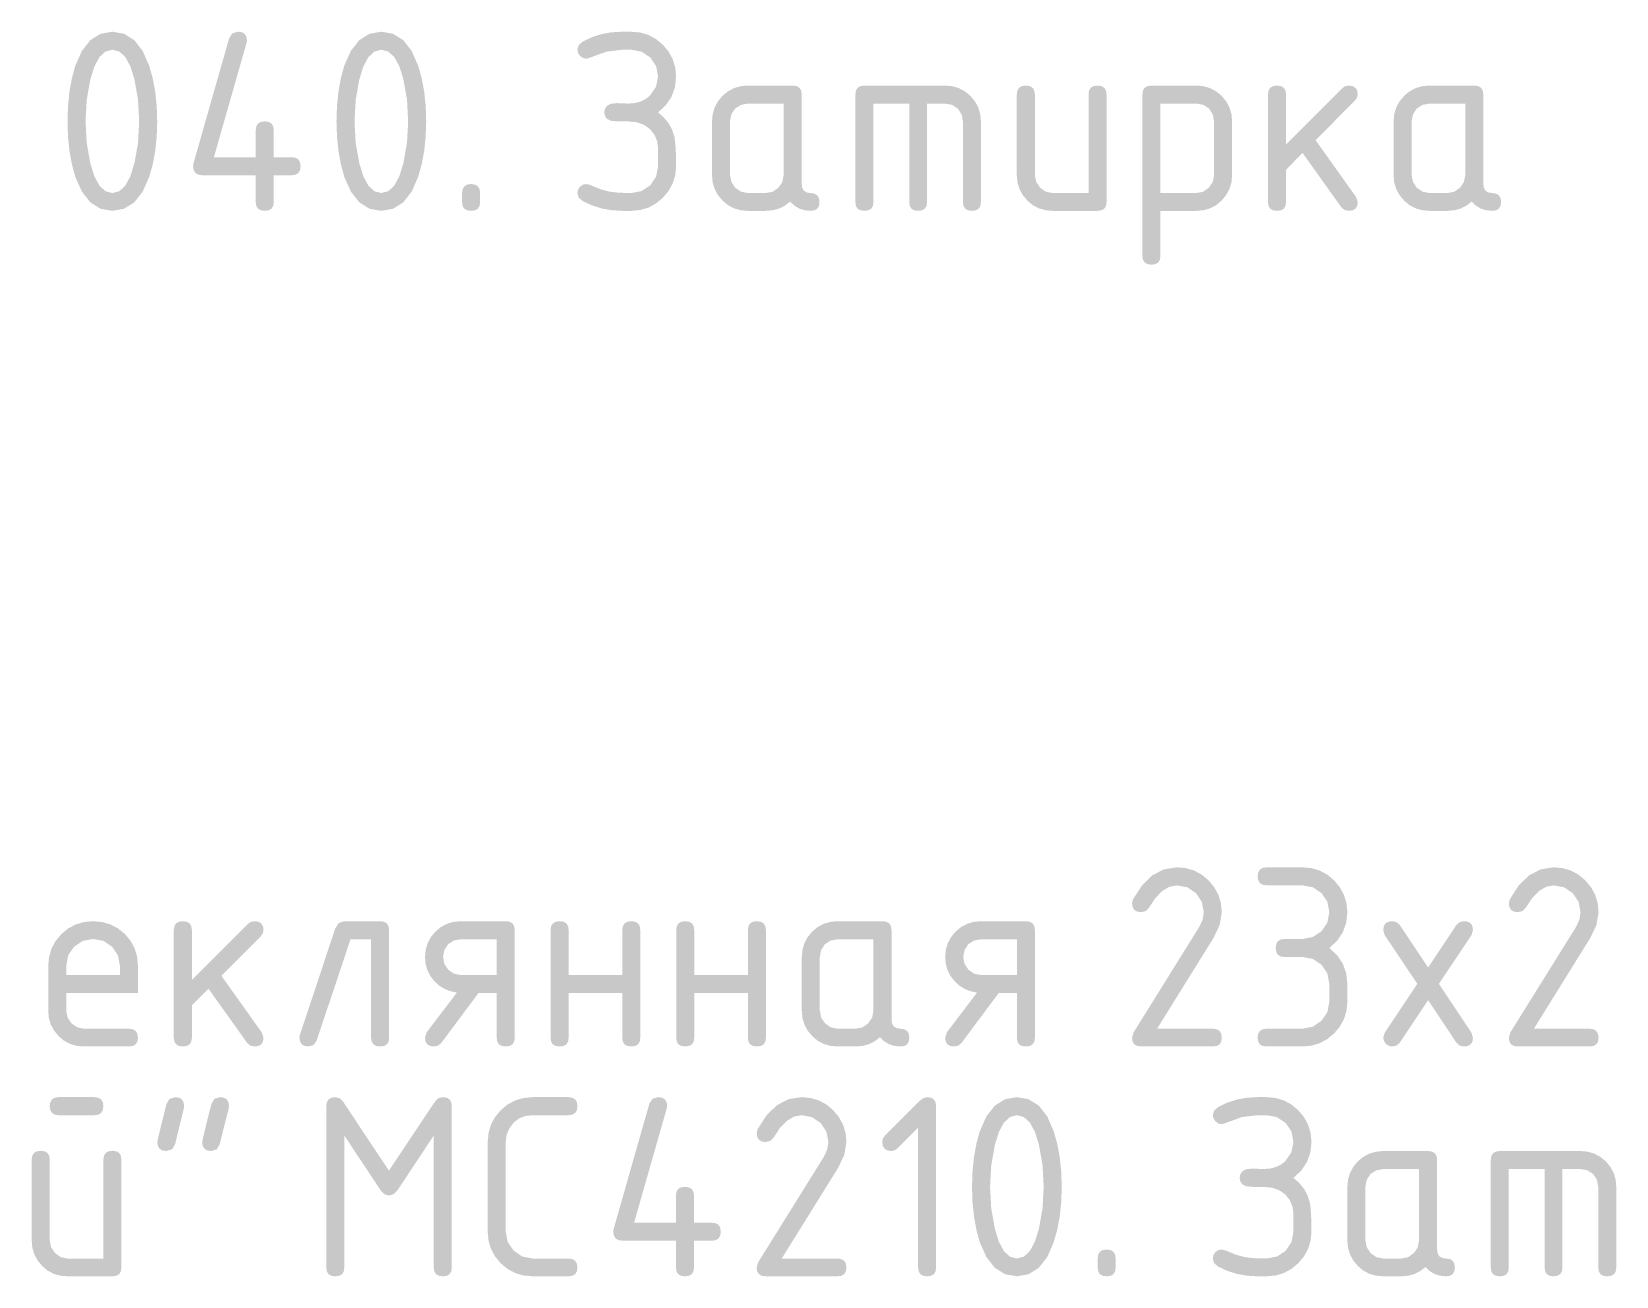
# Model space of a CAD drawing. Header units: millimetres. Extents: x 0 to 1189, y 0 to 841.
# Drawn here: x 1035.3 to 1062.07, y 728.25 to 749.27 of the extents above; entities that cross this region are included whole.
import ezdxf

# ---------------------------------------------------------------- set-up
doc = ezdxf.new("R2010")
doc.units = ezdxf.units.MM

msp = doc.modelspace()

# ---------------------------------------------------------------- hatches: boundary and pattern name
h = msp.add_hatch(color=7)
h.paths.add_polyline_path([(1037.116566, 747.757231), (1037.096998, 748.123927), (1037.036089, 748.468298), (1036.967712, 748.687484), (1036.883057, 748.843469), (1036.781763, 748.936719), (1036.663467, 748.967699), (1036.546799, 748.93665), (1036.445324, 748.842918), (1036.359765, 748.685624), (1036.290845, 748.463889), (1036.229936, 748.118414), (1036.210368, 747.757231), (1036.229936, 747.394118), (1036.290845, 747.050021), (1036.359222, 746.830147), (1036.443877, 746.672646), (1036.545171, 746.57788), (1036.663467, 746.546211), (1036.781763, 746.57788), (1036.883057, 746.672646), (1036.967712, 746.830147), (1037.036089, 747.050021), (1037.096998, 747.394118)])
h.paths.add_polyline_path([(1037.421388, 747.757231), (1037.412681, 747.49611), (1037.386868, 747.252869), (1037.344416, 747.027818), (1037.285789, 746.821267), (1037.174986, 746.569034), (1037.033539, 746.389252), (1036.862637, 746.28161), (1036.663467, 746.245798), (1036.462601, 746.28161), (1036.291397, 746.389252), (1036.149545, 746.569034), (1036.036735, 746.821267), (1035.980658, 747.027818), (1035.939515, 747.252869), (1035.914185, 747.49611), (1035.905546, 747.757231), (1035.914185, 748.02066), (1035.939515, 748.265175), (1035.980658, 748.490674), (1036.036735, 748.697053), (1036.149545, 748.949518), (1036.291397, 749.129274), (1036.462601, 749.236787), (1036.663467, 749.272521), (1036.862637, 749.236787), (1037.033539, 749.129274), (1037.174986, 748.949518), (1037.285789, 748.697053), (1037.344416, 748.488814), (1037.386868, 748.263522), (1037.412681, 748.02004)])
h = msp.add_hatch(color=7)
h.dxf.hatch_style = 2
h.paths.add_polyline_path([(1038.027224, 746.99931), (1038.031633, 747.041753), (1038.636868, 749.16283), (1038.690542, 749.244547), (1038.785145, 749.272521), (1038.851704, 749.263013), (1038.899246, 749.234488), (1038.927772, 749.186945), (1038.93728, 749.120386), (1038.929012, 749.077942), (1038.378899, 747.151996), (1039.085557, 747.151996), (1039.085557, 747.608954), (1039.095074, 747.67491), (1039.12366, 747.721126), (1039.171366, 747.748325), (1039.238244, 747.757231), (1039.304803, 747.748325), (1039.352345, 747.721126), (1039.380871, 747.67491), (1039.390379, 747.608954), (1039.390379, 747.151996), (1039.695201, 747.151996), (1039.75953, 747.142402), (1039.805926, 747.113687), (1039.83403, 747.065955), (1039.843478, 746.99931), (1039.83403, 746.93275), (1039.805926, 746.885208), (1039.75953, 746.856683), (1039.695201, 746.847174), (1039.390379, 746.847174), (1039.390379, 746.394075), (1039.380871, 746.327886), (1039.352345, 746.281696), (1039.304803, 746.254626), (1039.238244, 746.245798), (1039.171366, 746.254626), (1039.12366, 746.281696), (1039.095074, 746.327886), (1039.085557, 746.394075), (1039.085557, 746.847174), (1038.17991, 746.847174), (1038.113032, 746.856683), (1038.065326, 746.885208), (1038.036741, 746.93275)])
h = msp.add_hatch(color=7)
h.paths.add_polyline_path([(1041.660629, 747.757231), (1041.641061, 748.123927), (1041.580152, 748.468298), (1041.511775, 748.687484), (1041.42712, 748.843469), (1041.325826, 748.936719), (1041.20753, 748.967699), (1041.090862, 748.93665), (1040.989387, 748.842918), (1040.903828, 748.685624), (1040.834908, 748.463889), (1040.773999, 748.118414), (1040.754431, 747.757231), (1040.773999, 747.394118), (1040.834908, 747.050021), (1040.903285, 746.830147), (1040.98794, 746.672646), (1041.089234, 746.57788), (1041.20753, 746.546211), (1041.325826, 746.57788), (1041.42712, 746.672646), (1041.511775, 746.830147), (1041.580152, 747.050021), (1041.641061, 747.394118)])
h.paths.add_polyline_path([(1041.965451, 747.757231), (1041.956744, 747.49611), (1041.930931, 747.252869), (1041.888479, 747.027818), (1041.829852, 746.821267), (1041.719049, 746.569034), (1041.577602, 746.389252), (1041.4067, 746.28161), (1041.20753, 746.245798), (1041.006664, 746.28161), (1040.83546, 746.389252), (1040.693608, 746.569034), (1040.580798, 746.821267), (1040.524721, 747.027818), (1040.483578, 747.252869), (1040.458248, 747.49611), (1040.449609, 747.757231), (1040.458248, 748.02066), (1040.483578, 748.265175), (1040.524721, 748.490674), (1040.580798, 748.697053), (1040.693608, 748.949518), (1040.83546, 749.129274), (1041.006664, 749.236787), (1041.20753, 749.272521), (1041.4067, 749.236787), (1041.577602, 749.129274), (1041.719049, 748.949518), (1041.829852, 748.697053), (1041.888479, 748.488814), (1041.930931, 748.263522), (1041.956744, 748.02004)])
h = msp.add_hatch(color=7)
h.dxf.hatch_style = 2
h.paths.add_polyline_path([(1045.277341, 748.967699), (1045.01007, 748.935384), (1044.739906, 748.83651), (1044.672106, 748.815564), (1044.614435, 748.827553), (1044.566273, 748.861866), (1044.531684, 748.913336), (1044.51942, 748.967699), (1044.541744, 749.045214), (1044.608716, 749.103298), (1044.760163, 749.177876), (1044.922358, 749.230698), (1045.094888, 749.262126), (1045.277341, 749.272521), (1045.429476, 749.272521), (1045.579665, 749.259008), (1045.718588, 749.218158), (1045.84635, 749.149506), (1045.963052, 749.052587), (1046.060661, 748.935737), (1046.130829, 748.807365), (1046.173195, 748.667106), (1046.187397, 748.5146), (1046.168371, 748.336162), (1046.11126, 748.175603), (1046.016012, 748.033234), (1045.882575, 747.909366), (1045.980898, 747.822248), (1046.059791, 747.725467), (1046.11884, 747.619074), (1046.157631, 747.50312), (1046.169491, 747.426183), (1046.178922, 747.316327), (1046.185149, 747.173916), (1046.187397, 746.99931), (1046.173195, 746.849353), (1046.130829, 746.710404), (1046.060661, 746.582513), (1045.963052, 746.465733), (1045.84635, 746.369047), (1045.718588, 746.300369), (1045.579665, 746.259389), (1045.429476, 746.245798), (1045.277341, 746.245798), (1045.097369, 746.256134), (1044.925665, 746.287139), (1044.762643, 746.338816), (1044.608716, 746.411163), (1044.541744, 746.470625), (1044.51942, 746.546211), (1044.531684, 746.606086), (1044.566273, 746.656454), (1044.614435, 746.688838), (1044.672106, 746.698897), (1044.739906, 746.68181), (1044.914779, 746.608842), (1045.073942, 746.567708), (1045.22029, 746.552205), (1045.429476, 746.546211), (1045.6049, 746.580179), (1045.751386, 746.6774), (1045.85026, 746.824299), (1045.882575, 746.99931), (1045.882575, 747.304132), (1045.867348, 747.421058), (1045.823595, 747.528476), (1045.744892, 747.628634), (1045.642934, 747.700111), (1045.518032, 747.742959), (1045.370496, 747.757231), (1045.277341, 747.757231), (1045.192453, 747.757231), (1045.085242, 747.76729), (1045.019372, 747.799674), (1044.984783, 747.849559), (1044.972519, 747.909366), (1044.984783, 747.969242), (1045.019372, 748.019609), (1045.082555, 748.053922), (1045.184185, 748.065911), (1045.272931, 748.062053), (1045.374906, 748.057643), (1045.488232, 748.06635), (1045.587813, 748.092163), (1045.673957, 748.134615), (1045.746976, 748.193242), (1045.848262, 748.341312), (1045.882575, 748.5146), (1045.85026, 748.690025), (1045.751386, 748.83651), (1045.603247, 748.935384), (1045.429476, 748.967699)])
h = msp.add_hatch(color=7)
h.paths.add_polyline_path([(1048.004589, 748.057643), (1047.399354, 748.057643), (1047.281601, 748.03587), (1047.183278, 747.972756), (1047.120164, 747.874502), (1047.098391, 747.757231), (1047.098391, 746.851033), (1047.120715, 746.735415), (1047.187688, 746.635508), (1047.285459, 746.568535), (1047.399354, 746.546211), (1047.703625, 746.546211), (1047.819174, 746.568535), (1047.915292, 746.635508), (1047.982265, 746.733762), (1048.004589, 746.851033)])
h.paths.add_polyline_path([(1048.609823, 746.394075), (1048.600375, 746.327886), (1048.572272, 746.281696), (1048.525875, 746.254626), (1048.461546, 746.245798), (1048.359149, 746.255376), (1048.26745, 746.284383), (1048.185982, 746.333235), (1048.114281, 746.402343), (1048.024613, 746.333235), (1047.926523, 746.284383), (1047.819647, 746.255376), (1047.703625, 746.245798), (1047.399354, 746.245798), (1047.276941, 746.256263), (1047.164606, 746.288173), (1047.062708, 746.342304), (1046.971611, 746.419431), (1046.893795, 746.512449), (1046.838148, 746.614561), (1046.804722, 746.727009), (1046.793569, 746.851033), (1046.793569, 747.757231), (1046.804722, 747.879394), (1046.838148, 747.992048), (1046.893795, 748.095194), (1046.971611, 748.188832), (1047.062708, 748.264099), (1047.164606, 748.318437), (1047.276941, 748.35138), (1047.399354, 748.362465), (1048.156724, 748.362465), (1048.223602, 748.353017), (1048.271308, 748.324913), (1048.299894, 748.278517), (1048.309411, 748.214188), (1048.309411, 746.698897), (1048.318919, 746.632019), (1048.347445, 746.584313), (1048.394987, 746.555728), (1048.461546, 746.546211), (1048.525875, 746.536702), (1048.572272, 746.508177), (1048.600375, 746.460634)])
h = msp.add_hatch(color=7)
h.dxf.hatch_style = 2
h.paths.add_polyline_path([(1049.368641, 748.362465), (1050.731796, 748.362465), (1050.85327, 748.35138), (1050.964409, 748.318437), (1051.066039, 748.264099), (1051.158988, 748.188832), (1051.236804, 748.095194), (1051.292451, 747.992048), (1051.325877, 747.879394), (1051.33703, 747.757231), (1051.33703, 746.394075), (1051.327513, 746.327886), (1051.298928, 746.281696), (1051.251222, 746.254626), (1051.184344, 746.245798), (1051.117785, 746.254626), (1051.070242, 746.281696), (1051.041717, 746.327886), (1051.032208, 746.394075), (1051.032208, 747.757231), (1051.010435, 747.874502), (1050.947321, 747.972756), (1050.849067, 748.037524), (1050.731796, 748.057643), (1050.426974, 748.057643), (1050.426974, 746.394075), (1050.417457, 746.327886), (1050.388871, 746.281696), (1050.341165, 746.254626), (1050.274287, 746.245798), (1050.210191, 746.254626), (1050.163769, 746.281696), (1050.135536, 746.327886), (1050.12601, 746.394075), (1050.12601, 748.057643), (1049.520776, 748.057643), (1049.520776, 746.394075), (1049.511268, 746.327886), (1049.482742, 746.281696), (1049.4352, 746.254626), (1049.368641, 746.245798), (1049.301763, 746.254626), (1049.254057, 746.281696), (1049.225471, 746.327886), (1049.215954, 746.394075), (1049.215954, 748.214188), (1049.225471, 748.278517), (1049.254057, 748.324913), (1049.301763, 748.353017)])
h = msp.add_hatch(color=7)
h.dxf.hatch_style = 2
h.paths.add_polyline_path([(1053.459124, 748.214188), (1053.459124, 746.394075), (1053.449607, 746.327886), (1053.421022, 746.281696), (1053.373316, 746.254626), (1053.306438, 746.245798), (1052.549068, 746.245798), (1052.426655, 746.256263), (1052.314319, 746.288173), (1052.212422, 746.342304), (1052.121325, 746.419431), (1052.043509, 746.512449), (1051.987862, 746.614561), (1051.954436, 746.727009), (1051.943282, 746.851033), (1051.943282, 748.214188), (1051.952799, 748.278517), (1051.981385, 748.324913), (1052.029091, 748.353017), (1052.095969, 748.362465), (1052.162528, 748.353017), (1052.21007, 748.324913), (1052.238596, 748.278517), (1052.248104, 748.214188), (1052.248104, 746.851033), (1052.270429, 746.735415), (1052.337401, 746.635508), (1052.435173, 746.568535), (1052.549068, 746.546211), (1053.154302, 746.546211), (1053.154302, 748.214188), (1053.163811, 748.278517), (1053.192336, 748.324913), (1053.239878, 748.353017), (1053.306438, 748.362465), (1053.373316, 748.353017), (1053.421022, 748.324913), (1053.449607, 748.278517)])
h = msp.add_hatch(color=7)
h.paths.add_polyline_path([(1054.06496, 748.214188), (1054.074477, 748.278517), (1054.103063, 748.324913), (1054.150769, 748.353017), (1054.217647, 748.362465), (1054.975016, 748.362465), (1055.097429, 748.35138), (1055.209765, 748.318437), (1055.311663, 748.264099), (1055.402759, 748.188832), (1055.480576, 748.095194), (1055.536222, 747.992048), (1055.569648, 747.879394), (1055.580802, 747.757231), (1055.580802, 746.851033), (1055.569648, 746.72887), (1055.536222, 746.616215), (1055.480576, 746.513069), (1055.402759, 746.419431), (1055.311663, 746.342304), (1055.209765, 746.288173), (1055.097429, 746.256263), (1054.975016, 746.245798), (1054.369782, 746.245798), (1054.369782, 745.484019), (1054.360274, 745.41969), (1054.331748, 745.373293), (1054.284206, 745.34519), (1054.217647, 745.335742), (1054.150769, 745.34519), (1054.103063, 745.373293), (1054.074477, 745.41969), (1054.06496, 745.484019)])
h.paths.add_polyline_path([(1054.369782, 748.057643), (1054.369782, 746.546211), (1054.975016, 746.546211), (1055.090565, 746.568535), (1055.186683, 746.635508), (1055.253656, 746.733762), (1055.27598, 746.851033), (1055.27598, 747.757231), (1055.254207, 747.874502), (1055.191093, 747.972756), (1055.09277, 748.037524), (1054.975016, 748.057643)])
h = msp.add_hatch(color=7)
h.dxf.hatch_style = 2
h.paths.add_polyline_path([(1056.49146, 747.367521), (1057.44396, 748.320021), (1057.490469, 748.352405), (1057.549793, 748.362465), (1057.616671, 748.353017), (1057.664377, 748.324913), (1057.692963, 748.278517), (1057.70248, 748.214188), (1057.690215, 748.156517), (1057.655626, 748.108355), (1056.990861, 747.439731), (1057.672714, 746.482821), (1057.70248, 746.394075), (1057.692963, 746.327886), (1057.664377, 746.281696), (1057.616671, 746.254626), (1057.549793, 746.245798), (1057.476895, 746.261577), (1057.423014, 746.309188), (1056.770926, 747.223654), (1056.49146, 746.94033), (1056.49146, 746.394075), (1056.481951, 746.327886), (1056.453426, 746.281696), (1056.405884, 746.254626), (1056.339324, 746.245798), (1056.272446, 746.254626), (1056.22474, 746.281696), (1056.196155, 746.327886), (1056.186638, 746.394075), (1056.186638, 748.214188), (1056.196155, 748.278517), (1056.22474, 748.324913), (1056.272446, 748.353017), (1056.339324, 748.362465), (1056.405884, 748.353017), (1056.453426, 748.324913), (1056.481951, 748.278517), (1056.49146, 748.214188)])
h = msp.add_hatch(color=7)
h.paths.add_polyline_path([(1059.519335, 748.057643), (1058.914101, 748.057643), (1058.796348, 748.03587), (1058.698025, 747.972756), (1058.63491, 747.874502), (1058.613137, 747.757231), (1058.613137, 746.851033), (1058.635462, 746.735415), (1058.702434, 746.635508), (1058.800206, 746.568535), (1058.914101, 746.546211), (1059.218372, 746.546211), (1059.33392, 746.568535), (1059.430038, 746.635508), (1059.497011, 746.733762), (1059.519335, 746.851033)])
h.paths.add_polyline_path([(1060.12457, 746.394075), (1060.115122, 746.327886), (1060.087018, 746.281696), (1060.040621, 746.254626), (1059.976293, 746.245798), (1059.873896, 746.255376), (1059.782196, 746.284383), (1059.700728, 746.333235), (1059.629027, 746.402343), (1059.53936, 746.333235), (1059.441269, 746.284383), (1059.334394, 746.255376), (1059.218372, 746.245798), (1058.914101, 746.245798), (1058.791688, 746.256263), (1058.679352, 746.288173), (1058.577455, 746.342304), (1058.486358, 746.419431), (1058.408542, 746.512449), (1058.352895, 746.614561), (1058.319469, 746.727009), (1058.308315, 746.851033), (1058.308315, 747.757231), (1058.319469, 747.879394), (1058.352895, 747.992048), (1058.408542, 748.095194), (1058.486358, 748.188832), (1058.577455, 748.264099), (1058.679352, 748.318437), (1058.791688, 748.35138), (1058.914101, 748.362465), (1059.671471, 748.362465), (1059.738349, 748.353017), (1059.786055, 748.324913), (1059.81464, 748.278517), (1059.824157, 748.214188), (1059.824157, 746.698897), (1059.833666, 746.632019), (1059.862191, 746.584313), (1059.909734, 746.555728), (1059.976293, 746.546211), (1060.040621, 746.536702), (1060.087018, 746.508177), (1060.115122, 746.460634)])
h = msp.add_hatch(color=7)
h.dxf.hatch_style = 2
h.paths.add_polyline_path([(1042.571287, 746.546211), (1042.580804, 746.613089), (1042.609389, 746.660795), (1042.657095, 746.68938), (1042.723973, 746.698897), (1042.790533, 746.68938), (1042.838075, 746.660795), (1042.8666, 746.613089), (1042.876109, 746.546211), (1042.876109, 746.394075), (1042.8666, 746.327886), (1042.838075, 746.281696), (1042.790533, 746.254626), (1042.723973, 746.245798), (1042.657095, 746.254626), (1042.609389, 746.281696), (1042.580804, 746.327886), (1042.571287, 746.394075)])
h = msp.add_hatch(color=7)
h.dxf.hatch_style = 2
h.paths.add_polyline_path([(1054.647809, 735.15503), (1054.798385, 735.141516), (1054.938368, 735.100666), (1055.066465, 735.032014), (1055.181385, 734.935095), (1055.278761, 734.818246), (1055.348955, 734.689873), (1055.39145, 734.549615), (1055.40573, 734.397109), (1055.370659, 734.180757), (1055.265721, 733.961098), (1054.313221, 732.428719), (1055.253043, 732.428719), (1055.319921, 732.419211), (1055.367627, 732.390685), (1055.396213, 732.343143), (1055.40573, 732.276584), (1055.396213, 732.210395), (1055.367627, 732.164205), (1055.319921, 732.137135), (1055.253043, 732.128307), (1054.042575, 732.128307), (1053.975697, 732.137135), (1053.927991, 732.164205), (1053.899405, 732.210395), (1053.889888, 732.276584), (1053.915244, 732.365329), (1055.02484, 734.147408), (1055.081891, 734.270812), (1055.100908, 734.397109), (1055.068593, 734.572533), (1054.969719, 734.719019), (1054.82282, 734.817893), (1054.647809, 734.850208), (1054.520719, 734.826428), (1054.399624, 734.755054), (1054.28411, 734.636035), (1054.173764, 734.469318), (1054.119125, 734.41585), (1054.042575, 734.397109), (1053.975697, 734.406703), (1053.927991, 734.435418), (1053.899405, 734.48315), (1053.889888, 734.549795), (1053.902566, 734.608776), (1054.055985, 734.847839), (1054.230746, 735.018535), (1054.427728, 735.120915)])
h = msp.add_hatch(color=7)
h.dxf.hatch_style = 2
h.paths.add_polyline_path([(1056.769632, 733.639739), (1056.464809, 733.639739), (1056.400481, 733.649248), (1056.354084, 733.677773), (1056.325981, 733.725315), (1056.316533, 733.791874), (1056.325981, 733.858752), (1056.354084, 733.906458), (1056.400481, 733.935044), (1056.464809, 733.944561), (1056.769632, 733.944561), (1056.944642, 733.978323), (1057.091541, 734.07575), (1057.190415, 734.222167), (1057.22273, 734.397109), (1057.190415, 734.572533), (1057.091541, 734.719019), (1056.944642, 734.817893), (1056.769632, 734.850208), (1056.164397, 734.850208), (1056.097519, 734.859725), (1056.049813, 734.888311), (1056.021228, 734.936017), (1056.011711, 735.002894), (1056.021228, 735.069454), (1056.049813, 735.116996), (1056.097519, 735.145521), (1056.164397, 735.15503), (1056.769632, 735.15503), (1056.920208, 735.141516), (1057.060191, 735.100666), (1057.188288, 735.032014), (1057.303208, 734.935095), (1057.400584, 734.817703), (1057.470777, 734.688426), (1057.513273, 734.547987), (1057.527553, 734.397109), (1057.508449, 734.21867), (1057.451209, 734.058111), (1057.355935, 733.915743), (1057.22273, 733.791874), (1057.355935, 733.668239), (1057.451209, 733.525844), (1057.508449, 733.365156), (1057.527553, 733.18664), (1057.527553, 732.881818), (1057.513273, 732.731862), (1057.470777, 732.592912), (1057.400584, 732.465022), (1057.303208, 732.348242), (1057.186428, 732.251555), (1057.058537, 732.182877), (1056.919588, 732.141898), (1056.769632, 732.128307), (1056.164397, 732.128307), (1056.097519, 732.137135), (1056.049813, 732.164205), (1056.021228, 732.210395), (1056.011711, 732.276584), (1056.021228, 732.343143), (1056.049813, 732.390685), (1056.097519, 732.419211), (1056.164397, 732.428719), (1056.769632, 732.428719), (1056.944642, 732.463239), (1057.091541, 732.564318), (1057.190415, 732.709357), (1057.22273, 732.886228), (1057.22273, 733.18664), (1057.190415, 733.361651), (1057.091541, 733.50855), (1056.944642, 733.607424)])
h = msp.add_hatch(color=7)
h.dxf.hatch_style = 2
h.paths.add_polyline_path([(1061.013277, 735.15503), (1061.163853, 735.141516), (1061.303836, 735.100666), (1061.431933, 735.032014), (1061.546853, 734.935095), (1061.644229, 734.818246), (1061.714423, 734.689873), (1061.756918, 734.549615), (1061.771198, 734.397109), (1061.736127, 734.180757), (1061.631189, 733.961098), (1060.678689, 732.428719), (1061.618511, 732.428719), (1061.685389, 732.419211), (1061.733095, 732.390685), (1061.761681, 732.343143), (1061.771198, 732.276584), (1061.761681, 732.210395), (1061.733095, 732.164205), (1061.685389, 732.137135), (1061.618511, 732.128307), (1060.408042, 732.128307), (1060.341164, 732.137135), (1060.293459, 732.164205), (1060.264873, 732.210395), (1060.255356, 732.276584), (1060.280712, 732.365329), (1061.390308, 734.147408), (1061.447359, 734.270812), (1061.466376, 734.397109), (1061.434061, 734.572533), (1061.335186, 734.719019), (1061.188288, 734.817893), (1061.013277, 734.850208), (1060.886187, 734.826428), (1060.765092, 734.755054), (1060.649578, 734.636035), (1060.539232, 734.469318), (1060.484592, 734.41585), (1060.408042, 734.397109), (1060.341164, 734.406703), (1060.293459, 734.435418), (1060.264873, 734.48315), (1060.255356, 734.549795), (1060.268034, 734.608776), (1060.421452, 734.847839), (1060.596214, 735.018535), (1060.793195, 735.120915)])
h = msp.add_hatch(color=7)
h.paths.add_polyline_path([(1036.33758, 733.944561), (1036.16257, 733.912246), (1036.015671, 733.813372), (1035.916797, 733.666473), (1035.884482, 733.491462), (1035.884482, 733.338776), (1036.790679, 733.338776), (1036.790679, 733.491462), (1036.758364, 733.666473), (1036.65949, 733.813372), (1036.512591, 733.912246)])
h.paths.add_polyline_path([(1035.884482, 733.034505), (1035.884482, 732.733541), (1035.906806, 732.617924), (1035.973778, 732.518016), (1036.07155, 732.451043), (1036.185445, 732.428719), (1036.942815, 732.428719), (1037.009693, 732.419211), (1037.057399, 732.390685), (1037.085984, 732.343143), (1037.095501, 732.276584), (1037.085984, 732.210395), (1037.057399, 732.164205), (1037.009693, 732.137135), (1036.942815, 732.128307), (1036.185445, 732.128307), (1036.063032, 732.138771), (1035.950696, 732.170681), (1035.848799, 732.224812), (1035.757702, 732.30194), (1035.679886, 732.394957), (1035.624239, 732.49707), (1035.590813, 732.609518), (1035.579659, 732.733541), (1035.579659, 733.487052), (1035.593259, 733.639558), (1035.634299, 733.779817), (1035.70314, 733.908189), (1035.800146, 734.025039), (1035.916676, 734.121725), (1036.044885, 734.190403), (1036.185083, 734.231383), (1036.33758, 734.244973), (1036.490078, 734.231443), (1036.630276, 734.190885), (1036.758485, 734.123353), (1036.875015, 734.028897), (1036.972021, 733.912367), (1037.040862, 733.784157), (1037.081902, 733.643959), (1037.095501, 733.491462), (1037.095501, 733.034505)])
h = msp.add_hatch(color=7)
h.dxf.hatch_style = 2
h.paths.add_polyline_path([(1038.006304, 733.25003), (1038.958804, 734.20253), (1039.005313, 734.234914), (1039.064637, 734.244973), (1039.131515, 734.235525), (1039.179221, 734.207422), (1039.207807, 734.161025), (1039.217324, 734.096697), (1039.20506, 734.039026), (1039.170471, 733.990863), (1038.505705, 733.322239), (1039.187558, 732.365329), (1039.217324, 732.276584), (1039.207807, 732.210395), (1039.179221, 732.164205), (1039.131515, 732.137135), (1039.064637, 732.128307), (1038.991739, 732.144085), (1038.937858, 732.191697), (1038.28577, 733.106163), (1038.006304, 732.822838), (1038.006304, 732.276584), (1037.996796, 732.210395), (1037.96827, 732.164205), (1037.920728, 732.137135), (1037.854169, 732.128307), (1037.787291, 732.137135), (1037.739585, 732.164205), (1037.710999, 732.210395), (1037.701482, 732.276584), (1037.701482, 734.096697), (1037.710999, 734.161025), (1037.739585, 734.207422), (1037.787291, 734.235525), (1037.854169, 734.244973), (1037.920728, 734.235525), (1037.96827, 734.207422), (1037.996796, 734.161025), (1038.006304, 734.096697)])
h = msp.add_hatch(color=7)
h.dxf.hatch_style = 2
h.paths.add_polyline_path([(1040.581226, 734.244973), (1041.18646, 734.244973), (1041.253338, 734.235525), (1041.301044, 734.207422), (1041.32963, 734.161025), (1041.339147, 734.096697), (1041.339147, 732.276584), (1041.32963, 732.210395), (1041.301044, 732.164205), (1041.253338, 732.137135), (1041.18646, 732.128307), (1041.119901, 732.137135), (1041.072359, 732.164205), (1041.043833, 732.210395), (1041.034325, 732.276584), (1041.034325, 733.940151), (1040.687059, 733.940151), (1040.115449, 732.22973), (1040.064737, 732.153594), (1039.975991, 732.128307), (1039.909113, 732.137815), (1039.861407, 732.166341), (1039.832822, 732.213883), (1039.823305, 732.280442), (1039.832124, 732.327295), (1040.42909, 734.122052), (1040.489035, 734.215346)])
h = msp.add_hatch(color=7)
h.paths.add_polyline_path([(1042.483113, 733.038363), (1042.372758, 733.062479), (1042.27124, 733.103131), (1042.179334, 733.161146), (1042.097814, 733.237352), (1042.030936, 733.32658), (1041.98323, 733.422836), (1041.954644, 733.526947), (1041.945127, 733.639739), (1041.956281, 733.761902), (1041.989707, 733.874557), (1042.045354, 733.977703), (1042.12317, 734.071341), (1042.214267, 734.146607), (1042.316164, 734.200945), (1042.4285, 734.233889), (1042.550913, 734.244973), (1043.308283, 734.244973), (1043.375161, 734.235525), (1043.422867, 734.207422), (1043.451452, 734.161025), (1043.460969, 734.096697), (1043.460969, 732.276584), (1043.451452, 732.210395), (1043.422867, 732.164205), (1043.375161, 732.137135), (1043.308283, 732.128307), (1043.241723, 732.137135), (1043.194181, 732.164205), (1043.165656, 732.210395), (1043.156147, 732.276584), (1043.156147, 733.034505), (1042.851325, 733.034505), (1042.220184, 732.187838), (1042.165407, 732.142156), (1042.097814, 732.128307), (1042.030936, 732.137135), (1041.98323, 732.164205), (1041.954644, 732.210395), (1041.945127, 732.276584), (1041.974893, 732.369739)])
h.paths.add_polyline_path([(1042.249949, 733.639739), (1042.272274, 733.523639), (1042.339246, 733.423663), (1042.437018, 733.357172), (1042.550913, 733.334917), (1043.156147, 733.334917), (1043.156147, 733.940151), (1042.550913, 733.940151), (1042.43316, 733.918378), (1042.334837, 733.855264), (1042.271722, 733.75701)])
h = msp.add_hatch(color=7)
h.dxf.hatch_style = 2
h.paths.add_polyline_path([(1044.371772, 733.034505), (1044.371772, 732.276584), (1044.362264, 732.210395), (1044.333738, 732.164205), (1044.286196, 732.137135), (1044.219637, 732.128307), (1044.152759, 732.137135), (1044.105053, 732.164205), (1044.076467, 732.210395), (1044.06695, 732.276584), (1044.06695, 734.096697), (1044.076467, 734.161025), (1044.105053, 734.207422), (1044.152759, 734.235525), (1044.219637, 734.244973), (1044.286196, 734.235525), (1044.333738, 734.207422), (1044.362264, 734.161025), (1044.371772, 734.096697), (1044.371772, 733.338776), (1045.27797, 733.338776), (1045.27797, 734.096697), (1045.287478, 734.161025), (1045.316004, 734.207422), (1045.363546, 734.235525), (1045.430105, 734.244973), (1045.496983, 734.235525), (1045.544689, 734.207422), (1045.573275, 734.161025), (1045.582792, 734.096697), (1045.582792, 732.276584), (1045.573275, 732.210395), (1045.544689, 732.164205), (1045.496983, 732.137135), (1045.430105, 732.128307), (1045.363546, 732.137135), (1045.316004, 732.164205), (1045.287478, 732.210395), (1045.27797, 732.276584), (1045.27797, 733.034505)])
h = msp.add_hatch(color=7)
h.dxf.hatch_style = 2
h.paths.add_polyline_path([(1046.493595, 733.034505), (1046.493595, 732.276584), (1046.484086, 732.210395), (1046.455561, 732.164205), (1046.408018, 732.137135), (1046.341459, 732.128307), (1046.274581, 732.137135), (1046.226875, 732.164205), (1046.19829, 732.210395), (1046.188773, 732.276584), (1046.188773, 734.096697), (1046.19829, 734.161025), (1046.226875, 734.207422), (1046.274581, 734.235525), (1046.341459, 734.244973), (1046.408018, 734.235525), (1046.455561, 734.207422), (1046.484086, 734.161025), (1046.493595, 734.096697), (1046.493595, 733.338776), (1047.399793, 733.338776), (1047.399793, 734.096697), (1047.409301, 734.161025), (1047.437826, 734.207422), (1047.485369, 734.235525), (1047.551928, 734.244973), (1047.618806, 734.235525), (1047.666512, 734.207422), (1047.695098, 734.161025), (1047.704615, 734.096697), (1047.704615, 732.276584), (1047.695098, 732.210395), (1047.666512, 732.164205), (1047.618806, 732.137135), (1047.551928, 732.128307), (1047.485369, 732.137135), (1047.437826, 732.164205), (1047.409301, 732.210395), (1047.399793, 732.276584), (1047.399793, 733.034505)])
h = msp.add_hatch(color=7)
h.paths.add_polyline_path([(1049.521615, 733.940151), (1048.916381, 733.940151), (1048.798627, 733.918378), (1048.700304, 733.855264), (1048.63719, 733.75701), (1048.615417, 733.639739), (1048.615417, 732.733541), (1048.637742, 732.617924), (1048.704714, 732.518016), (1048.802486, 732.451043), (1048.916381, 732.428719), (1049.220652, 732.428719), (1049.3362, 732.451043), (1049.432318, 732.518016), (1049.499291, 732.61627), (1049.521615, 732.733541)])
h.paths.add_polyline_path([(1050.12685, 732.276584), (1050.117401, 732.210395), (1050.089298, 732.164205), (1050.042901, 732.137135), (1049.978573, 732.128307), (1049.876176, 732.137884), (1049.784476, 732.166892), (1049.703008, 732.215743), (1049.631307, 732.284852), (1049.54164, 732.215743), (1049.443549, 732.166892), (1049.336674, 732.137884), (1049.220652, 732.128307), (1048.916381, 732.128307), (1048.793968, 732.138771), (1048.681632, 732.170681), (1048.579735, 732.224812), (1048.488638, 732.30194), (1048.410822, 732.394957), (1048.355175, 732.49707), (1048.321749, 732.609518), (1048.310595, 732.733541), (1048.310595, 733.639739), (1048.321749, 733.761902), (1048.355175, 733.874557), (1048.410822, 733.977703), (1048.488638, 734.071341), (1048.579735, 734.146607), (1048.681632, 734.200945), (1048.793968, 734.233889), (1048.916381, 734.244973), (1049.673751, 734.244973), (1049.740629, 734.235525), (1049.788335, 734.207422), (1049.81692, 734.161025), (1049.826437, 734.096697), (1049.826437, 732.581406), (1049.835946, 732.514528), (1049.864471, 732.466822), (1049.912013, 732.438236), (1049.978573, 732.428719), (1050.042901, 732.419211), (1050.089298, 732.390685), (1050.117401, 732.343143)])
h = msp.add_hatch(color=7)
h.paths.add_polyline_path([(1051.271112, 733.038363), (1051.160757, 733.062479), (1051.059238, 733.103131), (1050.967332, 733.161146), (1050.885812, 733.237352), (1050.818934, 733.32658), (1050.771228, 733.422836), (1050.742643, 733.526947), (1050.733125, 733.639739), (1050.744279, 733.761902), (1050.777705, 733.874557), (1050.833352, 733.977703), (1050.911168, 734.071341), (1051.002265, 734.146607), (1051.104162, 734.200945), (1051.216498, 734.233889), (1051.338911, 734.244973), (1052.096281, 734.244973), (1052.163159, 734.235525), (1052.210865, 734.207422), (1052.23945, 734.161025), (1052.248967, 734.096697), (1052.248967, 732.276584), (1052.23945, 732.210395), (1052.210865, 732.164205), (1052.163159, 732.137135), (1052.096281, 732.128307), (1052.029722, 732.137135), (1051.982179, 732.164205), (1051.953654, 732.210395), (1051.944145, 732.276584), (1051.944145, 733.034505), (1051.639323, 733.034505), (1051.008182, 732.187838), (1050.953405, 732.142156), (1050.885812, 732.128307), (1050.818934, 732.137135), (1050.771228, 732.164205), (1050.742643, 732.210395), (1050.733125, 732.276584), (1050.762891, 732.369739)])
h.paths.add_polyline_path([(1051.037948, 733.639739), (1051.060272, 733.523639), (1051.127244, 733.423663), (1051.225016, 733.357172), (1051.338911, 733.334917), (1051.944145, 733.334917), (1051.944145, 733.940151), (1051.338911, 733.940151), (1051.221158, 733.918378), (1051.122835, 733.855264), (1051.059721, 733.75701)])
h = msp.add_hatch(color=7)
h.dxf.hatch_style = 2
h.paths.add_polyline_path([(1059.073355, 733.18664), (1059.624019, 732.36092), (1059.649375, 732.276584), (1059.639858, 732.210395), (1059.611272, 732.164205), (1059.563566, 732.137135), (1059.496689, 732.128307), (1059.42379, 732.144085), (1059.369909, 732.191697), (1058.891454, 732.911584), (1058.412999, 732.191697), (1058.359118, 732.144085), (1058.28622, 732.128307), (1058.228549, 732.138366), (1058.180386, 732.17075), (1058.145798, 732.220566), (1058.133533, 732.276584), (1058.158889, 732.36092), (1058.709553, 733.18664), (1058.158889, 734.007951), (1058.133533, 734.096697), (1058.14305, 734.161025), (1058.171636, 734.207422), (1058.219342, 734.235525), (1058.28622, 734.244973), (1058.359118, 734.229195), (1058.412999, 734.181584), (1058.891454, 733.461697), (1059.369909, 734.181584), (1059.42379, 734.229195), (1059.496689, 734.244973), (1059.563566, 734.236145), (1059.611272, 734.209076), (1059.639858, 734.162885), (1059.649375, 734.096697), (1059.624019, 734.007951)])
h = msp.add_hatch(color=7)
h.paths.add_polyline_path([(1036.816412, 730.214016), (1036.816412, 728.393903), (1036.806895, 728.327714), (1036.778309, 728.281524), (1036.730603, 728.254454), (1036.663725, 728.245626), (1035.906355, 728.245626), (1035.783942, 728.256091), (1035.671606, 728.288001), (1035.569709, 728.342132), (1035.478612, 728.419259), (1035.400796, 728.512897), (1035.345149, 728.616043), (1035.311723, 728.728697), (1035.30057, 728.850861), (1035.30057, 730.214016), (1035.310087, 730.280894), (1035.338672, 730.3286), (1035.386378, 730.357185), (1035.453256, 730.366703), (1035.519816, 730.357185), (1035.567358, 730.3286), (1035.595883, 730.280894), (1035.605392, 730.214016), (1035.605392, 728.850861), (1035.627716, 728.735725), (1035.694689, 728.639194), (1035.79246, 728.568845), (1035.906355, 728.546038), (1036.51159, 728.546038), (1036.51159, 730.214016), (1036.521098, 730.280894), (1036.549624, 730.3286), (1036.597166, 730.357185), (1036.663725, 730.366703), (1036.730603, 730.357185), (1036.778309, 730.3286), (1036.806895, 730.280894)])
h.paths.add_polyline_path([(1036.358903, 730.967527), (1035.753669, 730.967527), (1035.68934, 730.977044), (1035.642943, 731.00563), (1035.61484, 731.053336), (1035.605392, 731.120214), (1035.61484, 731.186773), (1035.642943, 731.234315), (1035.68934, 731.262841), (1035.753669, 731.272349), (1036.358903, 731.272349), (1036.425781, 731.262841), (1036.473487, 731.234315), (1036.502073, 731.186773), (1036.51159, 731.120214), (1036.502073, 731.053336), (1036.473487, 731.00563), (1036.425781, 730.977044)])
h = msp.add_hatch(color=7)
h.paths.add_polyline_path([(1037.727076, 731.272349), (1037.791405, 731.262901), (1037.837802, 731.234798), (1037.865905, 731.188401), (1037.875353, 731.124072), (1037.870944, 731.086038), (1037.723218, 730.476394), (1037.671197, 730.390818), (1037.574941, 730.362293), (1037.508063, 730.371801), (1037.460357, 730.400327), (1037.431771, 730.447869), (1037.422254, 730.514428), (1037.431832, 730.562238), (1037.460839, 730.685649), (1037.509691, 730.884406), (1037.578799, 731.158248), (1037.629167, 731.243824)])
h.paths.add_polyline_path([(1038.480588, 731.272349), (1038.547466, 731.262901), (1038.595171, 731.234798), (1038.623757, 731.188401), (1038.633274, 731.124072), (1038.628865, 731.08218), (1038.476729, 730.476394), (1038.426844, 730.390818), (1038.332311, 730.362293), (1038.265751, 730.371801), (1038.218209, 730.400327), (1038.189684, 730.447869), (1038.180175, 730.514428), (1038.189753, 730.562238), (1038.21876, 730.685649), (1038.267612, 730.884406), (1038.33672, 731.158248), (1038.386536, 731.243824)])
h = msp.add_hatch(color=7)
h.dxf.hatch_style = 2
h.paths.add_polyline_path([(1042.245612, 731.272349), (1042.31249, 731.262841), (1042.360196, 731.234315), (1042.388782, 731.186773), (1042.398299, 731.120214), (1042.398299, 728.393903), (1042.388782, 728.327714), (1042.360196, 728.281524), (1042.31249, 728.254454), (1042.245612, 728.245626), (1042.179053, 728.254454), (1042.131511, 728.281524), (1042.102985, 728.327714), (1042.093477, 728.393903), (1042.093477, 730.624671), (1041.479423, 729.697527), (1041.41245, 729.631037), (1041.335556, 729.608782), (1041.262726, 729.631037), (1041.196098, 729.697527), (1040.582044, 730.624671), (1040.582044, 728.393903), (1040.572536, 728.327714), (1040.544011, 728.281524), (1040.496468, 728.254454), (1040.429909, 728.245626), (1040.363031, 728.254454), (1040.315325, 728.281524), (1040.286739, 728.327714), (1040.277222, 728.393903), (1040.277222, 731.120214), (1040.286739, 731.186773), (1040.315325, 731.234315), (1040.363031, 731.262841), (1040.429909, 731.272349), (1040.503358, 731.253332), (1040.561098, 731.196282), (1041.335556, 730.032115), (1042.118833, 731.20455), (1042.172921, 731.256019)])
h = msp.add_hatch(color=7)
h.dxf.hatch_style = 2
h.paths.add_polyline_path([(1044.367713, 731.272349), (1044.434591, 731.262841), (1044.482297, 731.234315), (1044.510882, 731.186773), (1044.520399, 731.120214), (1044.510882, 731.053336), (1044.482297, 731.00563), (1044.434591, 730.977044), (1044.367713, 730.967527), (1043.762478, 730.967527), (1043.640212, 730.953945), (1043.533862, 730.912612), (1043.443428, 730.842651), (1043.368911, 730.743183), (1043.323229, 730.635213), (1043.309379, 730.514428), (1043.309379, 729.003547), (1043.341694, 728.828123), (1043.440569, 728.681637), (1043.587468, 728.580558), (1043.762478, 728.546038), (1044.367713, 728.546038), (1044.434591, 728.53653), (1044.482297, 728.508005), (1044.510882, 728.460462), (1044.520399, 728.393903), (1044.510882, 728.327714), (1044.482297, 728.281524), (1044.434591, 728.254454), (1044.367713, 728.245626), (1043.762478, 728.245626), (1043.609981, 728.259217), (1043.469783, 728.300196), (1043.341574, 728.368874), (1043.225044, 728.465561), (1043.128038, 728.582341), (1043.059197, 728.710232), (1043.018157, 728.849181), (1043.004557, 728.999137), (1043.004557, 730.514428), (1043.018157, 730.666934), (1043.059197, 730.807192), (1043.128038, 730.935565), (1043.225044, 731.052414), (1043.341574, 731.149333), (1043.469783, 731.217986), (1043.609981, 731.258836), (1043.762478, 731.272349)])
h = msp.add_hatch(color=7)
h.dxf.hatch_style = 2
h.paths.add_polyline_path([(1045.126242, 728.999137), (1045.130652, 729.041581), (1045.735886, 731.162657), (1045.789561, 731.244375), (1045.884163, 731.272349), (1045.950722, 731.262841), (1045.998265, 731.234315), (1046.02679, 731.186773), (1046.036298, 731.120214), (1046.02803, 731.07777), (1045.477917, 729.151824), (1046.184575, 729.151824), (1046.184575, 729.608782), (1046.194092, 729.674738), (1046.222678, 729.720954), (1046.270384, 729.748153), (1046.337262, 729.757058), (1046.403821, 729.748153), (1046.451364, 729.720954), (1046.479889, 729.674738), (1046.489397, 729.608782), (1046.489397, 729.151824), (1046.794219, 729.151824), (1046.858548, 729.142229), (1046.904945, 729.113515), (1046.933048, 729.065783), (1046.942496, 728.999137), (1046.933048, 728.932578), (1046.904945, 728.885036), (1046.858548, 728.85651), (1046.794219, 728.847002), (1046.489397, 728.847002), (1046.489397, 728.393903), (1046.479889, 728.327714), (1046.451364, 728.281524), (1046.403821, 728.254454), (1046.337262, 728.245626), (1046.270384, 728.254454), (1046.222678, 728.281524), (1046.194092, 728.327714), (1046.184575, 728.393903), (1046.184575, 728.847002), (1045.278929, 728.847002), (1045.212051, 728.85651), (1045.164345, 728.885036), (1045.135759, 728.932578)])
h = msp.add_hatch(color=7)
h.dxf.hatch_style = 2
h.paths.add_polyline_path([(1048.306555, 731.272349), (1048.457132, 731.258836), (1048.597115, 731.217986), (1048.725212, 731.149333), (1048.840132, 731.052414), (1048.937507, 730.935565), (1049.007701, 730.807192), (1049.050196, 730.666934), (1049.064476, 730.514428), (1049.029405, 730.298076), (1048.924468, 730.078417), (1047.971968, 728.546038), (1048.91179, 728.546038), (1048.978667, 728.53653), (1049.026373, 728.508005), (1049.054959, 728.460462), (1049.064476, 728.393903), (1049.054959, 728.327714), (1049.026373, 728.281524), (1048.978667, 728.254454), (1048.91179, 728.245626), (1047.701321, 728.245626), (1047.634443, 728.254454), (1047.586737, 728.281524), (1047.558151, 728.327714), (1047.548634, 728.393903), (1047.57399, 728.482649), (1048.683586, 730.264728), (1048.740637, 730.388131), (1048.759654, 730.514428), (1048.727339, 730.689852), (1048.628465, 730.836338), (1048.481566, 730.935212), (1048.306555, 730.967527), (1048.179466, 730.943747), (1048.058371, 730.872374), (1047.942856, 730.753354), (1047.83251, 730.586637), (1047.777871, 730.53317), (1047.701321, 730.514428), (1047.634443, 730.524023), (1047.586737, 730.552738), (1047.558151, 730.600469), (1047.548634, 730.667115), (1047.561312, 730.726095), (1047.714731, 730.965159), (1047.889492, 731.135855), (1048.086474, 731.238234)])
h = msp.add_hatch(color=7)
h.dxf.hatch_style = 2
h.paths.add_polyline_path([(1050.276104, 730.755861), (1049.928839, 730.408595), (1049.880676, 730.374488), (1049.823005, 730.362293), (1049.756127, 730.371801), (1049.708422, 730.400327), (1049.679836, 730.447869), (1049.670319, 730.514428), (1049.680378, 730.572306), (1049.712762, 730.620262), (1050.305319, 731.213369), (1050.366779, 731.257122), (1050.42824, 731.272349), (1050.494799, 731.262841), (1050.542341, 731.234315), (1050.570867, 731.186773), (1050.580375, 731.120214), (1050.580375, 728.393903), (1050.570867, 728.327714), (1050.542341, 728.281524), (1050.494799, 728.254454), (1050.42824, 728.245626), (1050.361681, 728.254454), (1050.314138, 728.281524), (1050.285613, 728.327714), (1050.276104, 728.393903)])
h = msp.add_hatch(color=7)
h.paths.add_polyline_path([(1052.397373, 729.757058), (1052.377805, 730.123754), (1052.316895, 730.468126), (1052.248519, 730.687312), (1052.163864, 730.843297), (1052.06257, 730.936547), (1051.944274, 730.967527), (1051.827606, 730.936478), (1051.72613, 730.842746), (1051.640571, 730.685451), (1051.571652, 730.463716), (1051.510743, 730.118242), (1051.491175, 729.757058), (1051.510743, 729.393945), (1051.571652, 729.049849), (1051.640029, 728.829975), (1051.724683, 728.672473), (1051.825978, 728.577708), (1051.944274, 728.546038), (1052.06257, 728.577708), (1052.163864, 728.672473), (1052.248519, 728.829975), (1052.316895, 729.049849), (1052.377805, 729.393945)])
h.paths.add_polyline_path([(1052.702195, 729.757058), (1052.693487, 729.495937), (1052.667675, 729.252696), (1052.625223, 729.027646), (1052.566596, 728.821095), (1052.455793, 728.568862), (1052.314346, 728.38908), (1052.143443, 728.281438), (1051.944274, 728.245626), (1051.743408, 728.281438), (1051.572204, 728.38908), (1051.430352, 728.568862), (1051.317542, 728.821095), (1051.261465, 729.027646), (1051.220322, 729.252696), (1051.194991, 729.495937), (1051.186353, 729.757058), (1051.194991, 730.020488), (1051.220322, 730.265003), (1051.261465, 730.490502), (1051.317542, 730.69688), (1051.430352, 730.949346), (1051.572204, 731.129102), (1051.743408, 731.236615), (1051.944274, 731.272349), (1052.143443, 731.236615), (1052.314346, 731.129102), (1052.455793, 730.949346), (1052.566596, 730.69688), (1052.625223, 730.488642), (1052.667675, 730.26335), (1052.693487, 730.019868)])
h = msp.add_hatch(color=7)
h.dxf.hatch_style = 2
h.paths.add_polyline_path([(1056.011368, 730.967527), (1055.744098, 730.935212), (1055.473934, 730.836338), (1055.406134, 730.815392), (1055.348463, 730.827381), (1055.300301, 730.861694), (1055.265712, 730.913164), (1055.253447, 730.967527), (1055.275772, 731.045042), (1055.342744, 731.103126), (1055.494191, 731.177704), (1055.656386, 731.230526), (1055.828916, 731.261954), (1056.011368, 731.272349), (1056.163504, 731.272349), (1056.313693, 731.258836), (1056.452616, 731.217986), (1056.580378, 731.149333), (1056.69708, 731.052414), (1056.794688, 730.935565), (1056.864856, 730.807192), (1056.907223, 730.666934), (1056.921425, 730.514428), (1056.902399, 730.33599), (1056.845288, 730.175431), (1056.75004, 730.033062), (1056.616603, 729.909194), (1056.714926, 729.822076), (1056.793819, 729.725295), (1056.852868, 729.618902), (1056.891659, 729.502948), (1056.903519, 729.426011), (1056.91295, 729.316155), (1056.919177, 729.173743), (1056.921425, 728.999137), (1056.907223, 728.849181), (1056.864856, 728.710232), (1056.794688, 728.582341), (1056.69708, 728.465561), (1056.580378, 728.368874), (1056.452616, 728.300196), (1056.313693, 728.259217), (1056.163504, 728.245626), (1056.011368, 728.245626), (1055.831397, 728.255961), (1055.659693, 728.286967), (1055.496671, 728.338644), (1055.342744, 728.410991), (1055.275772, 728.470453), (1055.253447, 728.546038), (1055.265712, 728.605914), (1055.300301, 728.656282), (1055.348463, 728.688665), (1055.406134, 728.698725), (1055.473934, 728.681637), (1055.648807, 728.60867), (1055.80797, 728.567536), (1055.954318, 728.552033), (1056.163504, 728.546038), (1056.338928, 728.580007), (1056.485414, 728.677228), (1056.584288, 728.824127), (1056.616603, 728.999137), (1056.616603, 729.303959), (1056.601376, 729.420886), (1056.557623, 729.528304), (1056.47892, 729.628462), (1056.376962, 729.699939), (1056.25206, 729.742787), (1056.104524, 729.757058), (1056.011368, 729.757058), (1055.926481, 729.757058), (1055.81927, 729.767118), (1055.7534, 729.799502), (1055.718811, 729.849387), (1055.706546, 729.909194), (1055.718811, 729.96907), (1055.7534, 730.019437), (1055.816583, 730.05375), (1055.918213, 730.065739), (1056.006959, 730.06188), (1056.108934, 730.057471), (1056.22226, 730.066178), (1056.32184, 730.091991), (1056.407985, 730.134443), (1056.481004, 730.19307), (1056.58229, 730.34114), (1056.616603, 730.514428), (1056.584288, 730.689852), (1056.485414, 730.836338), (1056.337275, 730.935212), (1056.163504, 730.967527)])
h = msp.add_hatch(color=7)
h.paths.add_polyline_path([(1058.738623, 730.057471), (1058.133389, 730.057471), (1058.015636, 730.035698), (1057.917313, 729.972584), (1057.854199, 729.874329), (1057.832426, 729.757058), (1057.832426, 728.850861), (1057.85475, 728.735243), (1057.921722, 728.635335), (1058.019494, 728.568363), (1058.133389, 728.546038), (1058.43766, 728.546038), (1058.553208, 728.568363), (1058.649327, 728.635335), (1058.716299, 728.733589), (1058.738623, 728.850861)])
h.paths.add_polyline_path([(1059.343858, 728.393903), (1059.33441, 728.327714), (1059.306306, 728.281524), (1059.259909, 728.254454), (1059.195581, 728.245626), (1059.093184, 728.255204), (1059.001484, 728.284211), (1058.920016, 728.333063), (1058.848315, 728.402171), (1058.758648, 728.333063), (1058.660558, 728.284211), (1058.553682, 728.255204), (1058.43766, 728.245626), (1058.133389, 728.245626), (1058.010976, 728.256091), (1057.89864, 728.288001), (1057.796743, 728.342132), (1057.705646, 728.419259), (1057.62783, 728.512277), (1057.572183, 728.614389), (1057.538757, 728.726837), (1057.527604, 728.850861), (1057.527604, 729.757058), (1057.538757, 729.879222), (1057.572183, 729.991876), (1057.62783, 730.095022), (1057.705646, 730.18866), (1057.796743, 730.263927), (1057.89864, 730.318264), (1058.010976, 730.351208), (1058.133389, 730.362293), (1058.890759, 730.362293), (1058.957637, 730.352845), (1059.005343, 730.324741), (1059.033928, 730.278344), (1059.043446, 730.214016), (1059.043446, 728.698725), (1059.052954, 728.631847), (1059.081479, 728.584141), (1059.129022, 728.555556), (1059.195581, 728.546038), (1059.259909, 728.53653), (1059.306306, 728.508005), (1059.33441, 728.460462)])
h = msp.add_hatch(color=7)
h.dxf.hatch_style = 2
h.paths.add_polyline_path([(1060.102682, 730.362293), (1061.465838, 730.362293), (1061.587312, 730.351208), (1061.698451, 730.318264), (1061.800081, 730.263927), (1061.89303, 730.18866), (1061.970846, 730.095022), (1062.026493, 729.991876), (1062.059919, 729.879222), (1062.071072, 729.757058), (1062.071072, 728.393903), (1062.061555, 728.327714), (1062.032969, 728.281524), (1061.985263, 728.254454), (1061.918385, 728.245626), (1061.851826, 728.254454), (1061.804284, 728.281524), (1061.775758, 728.327714), (1061.76625, 728.393903), (1061.76625, 729.757058), (1061.744477, 729.874329), (1061.681363, 729.972584), (1061.583109, 730.037351), (1061.465838, 730.057471), (1061.161016, 730.057471), (1061.161016, 728.393903), (1061.151499, 728.327714), (1061.122913, 728.281524), (1061.075207, 728.254454), (1061.008329, 728.245626), (1060.944233, 728.254454), (1060.89781, 728.281524), (1060.869578, 728.327714), (1060.860052, 728.393903), (1060.860052, 730.057471), (1060.254818, 730.057471), (1060.254818, 728.393903), (1060.245309, 728.327714), (1060.216784, 728.281524), (1060.169242, 728.254454), (1060.102682, 728.245626), (1060.035804, 728.254454), (1059.988098, 728.281524), (1059.959513, 728.327714), (1059.949996, 728.393903), (1059.949996, 730.214016), (1059.959513, 730.278344), (1059.988098, 730.324741), (1060.035804, 730.352845)])
h = msp.add_hatch(color=7)
h.dxf.hatch_style = 2
h.paths.add_polyline_path([(1053.308037, 728.546038), (1053.317555, 728.612916), (1053.34614, 728.660622), (1053.393846, 728.689208), (1053.460724, 728.698725), (1053.527283, 728.689208), (1053.574826, 728.660622), (1053.603351, 728.612916), (1053.612859, 728.546038), (1053.612859, 728.393903), (1053.603351, 728.327714), (1053.574826, 728.281524), (1053.527283, 728.254454), (1053.460724, 728.245626), (1053.393846, 728.254454), (1053.34614, 728.281524), (1053.317555, 728.327714), (1053.308037, 728.393903)])

doc.saveas('drawing.dxf')
